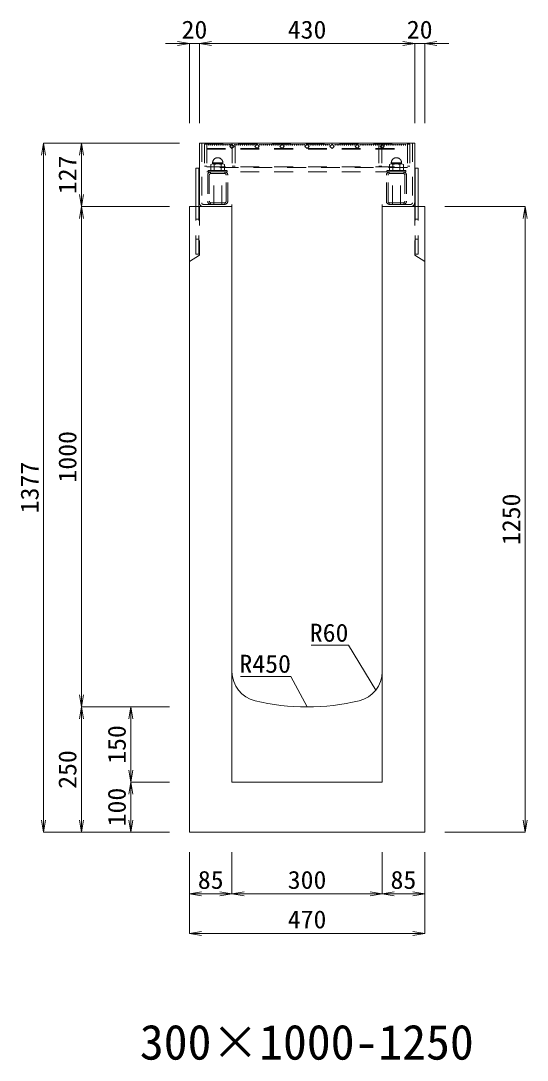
# Model space of a CAD drawing. Units: millimetres at full size; some dimension numbers follow another scale. Extents: x -734 to 58102, y 49499 to 87169.
# Drawn here: x 20785 to 21797, y 58688 to 60765 of the extents above; entities that cross this region are included whole.
import ezdxf
from ezdxf.enums import TextEntityAlignment as Align

# ---------------------------------------------------------------- set-up
doc = ezdxf.new("R2010")
doc.units = ezdxf.units.MM
doc.header["$LTSCALE"] = 50
doc.linetypes.add('USER1', pattern=[1.35, 0.75, -0.6])
doc.layers.add('0_2', color=7, linetype='Continuous')
for name, color, linetype, lineweight in [('寸法線', 7, 'Continuous', 13), ('引出線', 4, 'Continuous', 13), ('本体', 2, 'Continuous', 20), ('ｸﾞﾚｰﾁﾝｸﾞ', 7, 'USER1', 9)]:
    doc.layers.add(name, color=color, linetype=linetype, lineweight=lineweight)
doc.styles.add('ＭＳ 明朝', font='')
doc.styles.get('ＭＳ 明朝').set_extended_font_data('MS Mincho')

# ---------------------------------------------------------------- blocks, each defined once
blk = doc.blocks.new('open_arrow')
at = {"color": 0, "linetype": 'Continuous', "lineweight": -2}
blk.add_lwpolyline([(7.5, 1.25), (0, 0), (7.5, -1.25)], dxfattribs=at)

msp = doc.modelspace()

# ---------------------------------------------------------------- linework, layer by layer
at = {"layer": '寸法線'}
for p, q in [((21190.19, 60719.38), (21074.19, 60719.38)), ((21122.19, 60560.66), (21122.19, 60719.38)), ((21142.19, 60719.38), (21572.19, 60719.38)), ((21142.19, 60560.66), (21142.19, 60719.38)), ((21142.19, 60560.66), (21142.19, 60719.38)), ((21524.19, 60719.38), (21640.19, 60719.38)), ((21572.19, 60560.66), (21572.19, 60719.38)), ((21572.19, 60560.66), (21572.19, 60719.38)), ((21592.19, 60560.66), (21592.19, 60719.38)), ((20830.83, 59143.64), (20830.83, 60520.64)), ((21102.17, 60520.64), (20830.83, 60520.64)), ((20906.38, 60520.64), (20906.38, 60393.64)), ((21102.17, 60520.64), (20906.38, 60520.64)), ((20906.38, 60393.64), (20906.38, 59393.64)), ((21082.17, 60393.64), (20906.38, 60393.64)), ((21082.17, 60393.64), (20906.38, 60393.64)), ((21632.21, 60393.64), (21793, 60393.64)), ((21793, 60393.64), (21793, 59143.64)), ((20906.38, 59393.64), (20906.38, 59143.64)), ((21082.17, 59393.64), (20906.38, 59393.64)), ((21082.17, 59393.64), (20906.38, 59393.64)), ((21004.98, 59243.64), (21004.98, 59393.64)), ((21082.17, 59393.64), (21004.98, 59393.64)), ((21082.17, 59243.64), (21004.98, 59243.64)), ((21004.98, 59143.64), (21004.98, 59243.64)), ((21082.17, 59243.64), (21004.98, 59243.64)), ((21082.17, 59143.64), (20830.83, 59143.64)), ((21082.17, 59143.64), (20906.38, 59143.64)), ((21082.17, 59143.64), (21004.98, 59143.64)), ((21632.21, 59143.64), (21793, 59143.64)), ((21122.19, 59103.62), (21122.19, 58941.04)), ((21122.19, 59103.62), (21122.19, 59020.1)), ((21207.19, 59103.62), (21207.19, 59020.1)), ((21207.19, 59103.62), (21207.19, 59020.1)), ((21507.19, 59103.62), (21507.19, 59020.1)), ((21507.19, 59103.62), (21507.19, 59020.1)), ((21592.19, 59103.62), (21592.19, 58941.04)), ((21592.19, 59103.62), (21592.19, 59020.1)), ((21122.19, 59020.1), (21207.19, 59020.1)), ((21207.19, 59020.1), (21507.19, 59020.1)), ((21507.19, 59020.1), (21592.19, 59020.1)), ((21122.19, 58941.04), (21592.19, 58941.04))]:
    msp.add_line(p, q, dxfattribs=at)
at = {"layer": '引出線'}
for points in [[(21494.26, 59426.95), (21439.85, 59516.85), (21365.18, 59516.85)], [(21357.19, 59393.64), (21324.97, 59454.78), (21223.96, 59454.78)]]:
    msp.add_lwpolyline(points, dxfattribs=at)
at = {"layer": '本体'}
for p, q in [((21122.19, 60393.64), (21122.19, 59143.64)), ((21122.19, 60393.64), (21207.19, 60393.64)), ((21207.19, 59464.16), (21207.19, 60393.64)), ((21507.19, 59464.16), (21507.19, 60393.64)), ((21507.19, 60393.64), (21592.19, 60393.64)), ((21592.19, 59143.64), (21592.19, 60393.64)), ((21207.19, 59464.16), (21207.19, 59243.64)), ((21507.19, 59464.16), (21507.19, 59243.64)), ((21207.19, 59243.64), (21507.19, 59243.64)), ((21122.19, 59143.64), (21592.19, 59143.64))]:
    msp.add_line(p, q, dxfattribs=at)
at = {"layer": '本体', "linetype": 'USER1', "lineweight": 9}
for p, q in [((21142.2, 60393.64), (21142.2, 60296.64)), ((21572.2, 60393.64), (21572.2, 60296.64)), ((21122.2, 60284.13), (21142.2, 60296.64)), ((21592.2, 60284.13), (21572.2, 60296.64))]:
    msp.add_line(p, q, dxfattribs=at)
at = {"layer": '本体'}
for centre, radius, start, end in [((21267.19, 59464.16), 60, 180, 256.65785), ((21447.19, 59464.16), 60, 283.34237, 0), ((21357.19, 59843.64), 450, 256.65777, 283.34225)]:
    msp.add_arc(centre, radius, start, end, dxfattribs=at)
at = {"layer": 'ｸﾞﾚｰﾁﾝｸﾞ', "linetype": 'Continuous'}
for p, q in [((21142.19, 60520.64), (21572.19, 60520.64)), ((21142.19, 60401.27), (21142.19, 60520.64)), ((21572.19, 60393.64), (21572.19, 60520.64)), ((21141.19, 60470.63), (21135.19, 60470.63)), ((21135.19, 60393.64), (21135.19, 60470.63)), ((21141.19, 60393.64), (21141.19, 60470.63)), ((21573.19, 60470.63), (21579.19, 60470.63)), ((21573.19, 60393.64), (21573.19, 60470.63)), ((21579.19, 60393.64), (21579.19, 60470.63))]:
    msp.add_line(p, q, dxfattribs=at)
at = {"layer": 'ｸﾞﾚｰﾁﾝｸﾞ'}
for p, q in [((21146.69, 60520.64), (21146.69, 60401.14)), ((21152.19, 60518.14), (21152.19, 60474.14)), ((21156.69, 60518.14), (21156.69, 60474.14)), ((21156.69, 60518.14), (21156.69, 60463.14)), ((21159.89, 60518.14), (21160.79, 60516.04)), ((21160.79, 60516.04), (21161.69, 60518.14)), ((21163.69, 60518.14), (21164.59, 60516.04)), ((21164.59, 60516.04), (21165.49, 60518.14)), ((21167.49, 60518.14), (21168.39, 60516.04)), ((21168.39, 60516.04), (21169.29, 60518.14)), ((21171.29, 60518.14), (21172.19, 60516.04)), ((21172.19, 60516.04), (21173.09, 60518.14)), ((21175.09, 60518.14), (21175.99, 60516.04)), ((21175.99, 60516.04), (21176.89, 60518.14)), ((21178.89, 60518.14), (21179.79, 60516.04)), ((21179.79, 60516.04), (21180.69, 60518.14)), ((21182.69, 60518.14), (21183.59, 60516.04)), ((21183.59, 60516.04), (21184.49, 60518.14)), ((21186.49, 60518.14), (21187.39, 60516.04)), ((21187.39, 60516.04), (21188.29, 60518.14)), ((21190.29, 60518.14), (21191.19, 60516.04)), ((21191.19, 60516.04), (21192.09, 60518.14)), ((21194.09, 60518.14), (21194.99, 60516.04)), ((21194.99, 60516.04), (21195.89, 60518.14)), ((21197.89, 60518.14), (21198.79, 60516.04)), ((21198.79, 60516.04), (21199.69, 60518.14)), ((21201.69, 60518.14), (21202.59, 60516.04)), ((21202.59, 60516.04), (21203.49, 60518.14)), ((21207.19, 60518.14), (21202.95, 60513.89)), ((21211.43, 60513.89), (21207.19, 60518.14)), ((21207.69, 60518.14), (21207.69, 60474.14)), ((21212.19, 60518.14), (21213.09, 60516.04)), ((21213.09, 60516.04), (21213.99, 60518.14)), ((21213.69, 60518.14), (21213.69, 60474.14)), ((21215.99, 60518.14), (21216.89, 60516.04)), ((21216.89, 60516.04), (21217.79, 60518.14)), ((21219.79, 60518.14), (21220.69, 60516.04)), ((21220.69, 60516.04), (21221.59, 60518.14)), ((21223.59, 60518.14), (21224.49, 60516.04)), ((21224.49, 60516.04), (21225.39, 60518.14)), ((21227.39, 60518.14), (21228.29, 60516.04)), ((21228.29, 60516.04), (21229.19, 60518.14)), ((21231.19, 60518.14), (21232.09, 60516.04)), ((21232.09, 60516.04), (21232.99, 60518.14)), ((21234.99, 60518.14), (21235.89, 60516.04)), ((21235.89, 60516.04), (21236.79, 60518.14)), ((21238.79, 60518.14), (21239.69, 60516.04)), ((21239.69, 60516.04), (21240.59, 60518.14)), ((21242.59, 60518.14), (21243.49, 60516.04)), ((21243.49, 60516.04), (21244.39, 60518.14)), ((21246.39, 60518.14), (21247.29, 60516.04)), ((21247.29, 60516.04), (21248.19, 60518.14)), ((21250.19, 60518.14), (21251.09, 60516.04)), ((21251.09, 60516.04), (21251.99, 60518.14)), ((21257.19, 60518.14), (21252.95, 60513.89)), ((21261.43, 60513.89), (21257.19, 60518.14)), ((21262.19, 60518.14), (21263.09, 60516.04)), ((21263.09, 60516.04), (21263.99, 60518.14)), ((21265.99, 60518.14), (21266.89, 60516.04)), ((21266.89, 60516.04), (21267.79, 60518.14)), ((21269.79, 60518.14), (21270.69, 60516.04)), ((21270.69, 60516.04), (21271.59, 60518.14)), ((21273.59, 60518.14), (21274.49, 60516.04)), ((21274.49, 60516.04), (21275.39, 60518.14)), ((21277.39, 60518.14), (21278.29, 60516.04)), ((21278.29, 60516.04), (21279.19, 60518.14)), ((21281.19, 60518.14), (21282.09, 60516.04)), ((21282.09, 60516.04), (21282.99, 60518.14)), ((21284.99, 60518.14), (21285.89, 60516.04)), ((21285.89, 60516.04), (21286.79, 60518.14)), ((21288.79, 60518.14), (21289.69, 60516.04)), ((21289.69, 60516.04), (21290.59, 60518.14)), ((21292.59, 60518.14), (21293.49, 60516.04)), ((21293.49, 60516.04), (21294.39, 60518.14)), ((21296.39, 60518.14), (21297.29, 60516.04)), ((21297.29, 60516.04), (21298.19, 60518.14)), ((21300.19, 60518.14), (21301.09, 60516.04)), ((21301.09, 60516.04), (21301.99, 60518.14)), ((21307.19, 60518.14), (21302.95, 60513.89)), ((21311.43, 60513.89), (21307.19, 60518.14)), ((21312.19, 60518.14), (21313.09, 60516.04)), ((21313.09, 60516.04), (21313.99, 60518.14)), ((21315.99, 60518.14), (21316.89, 60516.04)), ((21316.89, 60516.04), (21317.79, 60518.14)), ((21319.79, 60518.14), (21320.69, 60516.04)), ((21320.69, 60516.04), (21321.59, 60518.14)), ((21323.59, 60518.14), (21324.49, 60516.04)), ((21324.49, 60516.04), (21325.39, 60518.14)), ((21327.39, 60518.14), (21328.29, 60516.04)), ((21328.29, 60516.04), (21329.19, 60518.14)), ((21331.19, 60518.14), (21332.09, 60516.04)), ((21332.09, 60516.04), (21332.99, 60518.14)), ((21334.99, 60518.14), (21335.89, 60516.04)), ((21335.89, 60516.04), (21336.79, 60518.14)), ((21338.79, 60518.14), (21339.69, 60516.04)), ((21339.69, 60516.04), (21340.59, 60518.14)), ((21342.59, 60518.14), (21343.49, 60516.04)), ((21343.49, 60516.04), (21344.39, 60518.14)), ((21346.39, 60518.14), (21347.29, 60516.04)), ((21347.29, 60516.04), (21348.19, 60518.14)), ((21350.19, 60518.14), (21351.09, 60516.04)), ((21351.09, 60516.04), (21351.99, 60518.14)), ((21357.19, 60518.14), (21352.95, 60513.89)), ((21357.19, 60518.14), (21361.43, 60513.89)), ((21363.29, 60516.04), (21362.39, 60518.14)), ((21364.19, 60518.14), (21363.29, 60516.04)), ((21367.09, 60516.04), (21366.19, 60518.14)), ((21367.99, 60518.14), (21367.09, 60516.04)), ((21370.89, 60516.04), (21369.99, 60518.14)), ((21371.79, 60518.14), (21370.89, 60516.04)), ((21374.69, 60516.04), (21373.79, 60518.14)), ((21375.59, 60518.14), (21374.69, 60516.04)), ((21378.49, 60516.04), (21377.59, 60518.14)), ((21379.39, 60518.14), (21378.49, 60516.04)), ((21382.29, 60516.04), (21381.39, 60518.14)), ((21383.19, 60518.14), (21382.29, 60516.04)), ((21386.09, 60516.04), (21385.19, 60518.14)), ((21386.99, 60518.14), (21386.09, 60516.04)), ((21389.89, 60516.04), (21388.99, 60518.14)), ((21390.79, 60518.14), (21389.89, 60516.04)), ((21393.69, 60516.04), (21392.79, 60518.14)), ((21394.59, 60518.14), (21393.69, 60516.04)), ((21397.49, 60516.04), (21396.59, 60518.14)), ((21398.39, 60518.14), (21397.49, 60516.04)), ((21401.29, 60516.04), (21400.39, 60518.14)), ((21402.19, 60518.14), (21401.29, 60516.04)), ((21402.95, 60513.89), (21407.19, 60518.14)), ((21407.19, 60518.14), (21411.43, 60513.89)), ((21413.29, 60516.04), (21412.39, 60518.14)), ((21414.19, 60518.14), (21413.29, 60516.04)), ((21417.09, 60516.04), (21416.19, 60518.14)), ((21417.99, 60518.14), (21417.09, 60516.04)), ((21420.89, 60516.04), (21419.99, 60518.14)), ((21421.79, 60518.14), (21420.89, 60516.04)), ((21424.69, 60516.04), (21423.79, 60518.14)), ((21425.59, 60518.14), (21424.69, 60516.04)), ((21428.49, 60516.04), (21427.59, 60518.14)), ((21429.39, 60518.14), (21428.49, 60516.04)), ((21432.29, 60516.04), (21431.39, 60518.14)), ((21433.19, 60518.14), (21432.29, 60516.04)), ((21436.09, 60516.04), (21435.19, 60518.14)), ((21436.99, 60518.14), (21436.09, 60516.04)), ((21439.89, 60516.04), (21438.99, 60518.14)), ((21440.79, 60518.14), (21439.89, 60516.04)), ((21443.69, 60516.04), (21442.79, 60518.14)), ((21444.59, 60518.14), (21443.69, 60516.04)), ((21447.49, 60516.04), (21446.59, 60518.14)), ((21448.39, 60518.14), (21447.49, 60516.04)), ((21451.29, 60516.04), (21450.39, 60518.14)), ((21452.19, 60518.14), (21451.29, 60516.04)), ((21452.95, 60513.89), (21457.19, 60518.14)), ((21457.19, 60518.14), (21461.43, 60513.89)), ((21463.29, 60516.04), (21462.39, 60518.14)), ((21464.19, 60518.14), (21463.29, 60516.04)), ((21467.09, 60516.04), (21466.19, 60518.14)), ((21467.99, 60518.14), (21467.09, 60516.04)), ((21470.89, 60516.04), (21469.99, 60518.14)), ((21471.79, 60518.14), (21470.89, 60516.04)), ((21474.69, 60516.04), (21473.79, 60518.14)), ((21475.59, 60518.14), (21474.69, 60516.04)), ((21478.49, 60516.04), (21477.59, 60518.14)), ((21479.39, 60518.14), (21478.49, 60516.04)), ((21482.29, 60516.04), (21481.39, 60518.14)), ((21483.19, 60518.14), (21482.29, 60516.04)), ((21486.09, 60516.04), (21485.19, 60518.14)), ((21486.99, 60518.14), (21486.09, 60516.04)), ((21489.89, 60516.04), (21488.99, 60518.14)), ((21490.79, 60518.14), (21489.89, 60516.04)), ((21493.69, 60516.04), (21492.79, 60518.14)), ((21494.59, 60518.14), (21493.69, 60516.04)), ((21497.49, 60516.04), (21496.59, 60518.14)), ((21498.39, 60518.14), (21497.49, 60516.04)), ((21501.29, 60516.04), (21500.39, 60518.14)), ((21500.69, 60518.14), (21500.69, 60474.14)), ((21502.19, 60518.14), (21501.29, 60516.04)), ((21502.95, 60513.89), (21507.19, 60518.14)), ((21506.69, 60518.14), (21506.69, 60474.14)), ((21507.19, 60518.14), (21511.43, 60513.89)), ((21511.79, 60516.04), (21510.89, 60518.14)), ((21512.69, 60518.14), (21511.79, 60516.04)), ((21515.59, 60516.04), (21514.69, 60518.14)), ((21516.49, 60518.14), (21515.59, 60516.04)), ((21519.39, 60516.04), (21518.49, 60518.14)), ((21520.29, 60518.14), (21519.39, 60516.04)), ((21523.19, 60516.04), (21522.29, 60518.14)), ((21524.09, 60518.14), (21523.19, 60516.04)), ((21526.99, 60516.04), (21526.09, 60518.14)), ((21527.89, 60518.14), (21526.99, 60516.04)), ((21530.79, 60516.04), (21529.89, 60518.14)), ((21531.69, 60518.14), (21530.79, 60516.04)), ((21534.59, 60516.04), (21533.69, 60518.14)), ((21535.49, 60518.14), (21534.59, 60516.04)), ((21538.39, 60516.04), (21537.49, 60518.14)), ((21539.29, 60518.14), (21538.39, 60516.04)), ((21542.19, 60516.04), (21541.29, 60518.14)), ((21543.09, 60518.14), (21542.19, 60516.04)), ((21545.99, 60516.04), (21545.09, 60518.14)), ((21546.89, 60518.14), (21545.99, 60516.04)), ((21549.79, 60516.04), (21548.89, 60518.14)), ((21550.69, 60518.14), (21549.79, 60516.04)), ((21553.59, 60516.04), (21552.69, 60518.14)), ((21554.49, 60518.14), (21553.59, 60516.04)), ((21557.69, 60518.14), (21557.69, 60474.14)), ((21557.69, 60518.14), (21557.69, 60463.14)), ((21562.19, 60518.14), (21562.19, 60474.14)), ((21567.69, 60520.64), (21567.69, 60401.14)), ((21156.69, 60509.64), (21557.69, 60509.64)), ((21156.69, 60508.14), (21557.69, 60508.14)), ((21202.95, 60513.89), (21207.19, 60509.65)), ((21207.19, 60509.65), (21211.43, 60513.89)), ((21207.19, 60509.65), (21207.69, 60510.15)), ((21252.95, 60513.89), (21257.19, 60509.65)), ((21257.19, 60509.65), (21261.43, 60513.89)), ((21302.95, 60513.89), (21307.19, 60509.65)), ((21307.19, 60509.65), (21311.43, 60513.89)), ((21352.95, 60513.89), (21357.19, 60509.65)), ((21361.43, 60513.89), (21357.19, 60509.65)), ((21407.19, 60509.65), (21402.95, 60513.89)), ((21411.43, 60513.89), (21407.19, 60509.65)), ((21457.19, 60509.65), (21452.95, 60513.89)), ((21461.43, 60513.89), (21457.19, 60509.65)), ((21507.19, 60509.65), (21502.95, 60513.89)), ((21507.19, 60509.65), (21506.69, 60510.15)), ((21511.43, 60513.89), (21507.19, 60509.65)), ((21152.19, 60474.14), (21156.69, 60474.14)), ((21156.69, 60473.14), (21557.69, 60473.14)), ((21164.84, 60477.94), (21168.31, 60479.14)), ((21164.84, 60466.14), (21164.84, 60477.94)), ((21168.31, 60481.14), (21189.08, 60481.14)), ((21168.31, 60479.14), (21168.31, 60481.14)), ((21168.31, 60479.14), (21171.77, 60477.94)), ((21189.08, 60479.14), (21168.31, 60479.14)), ((21171.77, 60477.94), (21178.69, 60479.14)), ((21171.77, 60466.14), (21171.77, 60477.94)), ((21178.69, 60479.14), (21185.62, 60477.94)), ((21185.62, 60477.94), (21189.08, 60479.14)), ((21185.62, 60477.94), (21185.62, 60466.14)), ((21189.08, 60481.14), (21189.08, 60479.14)), ((21189.08, 60479.14), (21192.54, 60477.94)), ((21192.54, 60477.94), (21192.54, 60466.14)), ((21207.69, 60474.14), (21213.69, 60474.14)), ((21506.69, 60474.14), (21500.69, 60474.14)), ((21525.3, 60479.14), (21521.84, 60477.94)), ((21521.84, 60477.94), (21521.84, 60466.14)), ((21546.08, 60481.14), (21525.3, 60481.14)), ((21525.3, 60481.14), (21525.3, 60479.14)), ((21528.76, 60477.94), (21525.3, 60479.14)), ((21525.3, 60479.14), (21546.08, 60479.14)), ((21535.69, 60479.14), (21528.76, 60477.94)), ((21528.76, 60477.94), (21528.76, 60466.14)), ((21542.61, 60477.94), (21535.69, 60479.14)), ((21546.08, 60479.14), (21542.61, 60477.94)), ((21542.61, 60466.14), (21542.61, 60477.94)), ((21546.08, 60479.14), (21546.08, 60481.14)), ((21549.54, 60477.94), (21546.08, 60479.14)), ((21549.54, 60466.14), (21549.54, 60477.94)), ((21562.19, 60474.14), (21557.69, 60474.14)), ((21557.69, 60471.64), (21156.69, 60471.64)), ((21156.69, 60463.14), (21557.69, 60463.14)), ((21158.69, 60456.74), (21158.69, 60404.54)), ((21159.69, 60466.14), (21197.69, 60466.14)), ((21159.69, 60466.14), (21178.69, 60466.14)), ((21159.69, 60463.14), (21159.69, 60466.14)), ((21197.69, 60463.14), (21159.69, 60463.14)), ((21161.89, 60456.74), (21161.89, 60404.54)), ((21164.19, 60463.07), (21164.19, 60459.81)), ((21178.69, 60466.14), (21164.84, 60466.14)), ((21192.29, 60463.14), (21165.09, 60463.14)), ((21192.29, 60463.14), (21165.09, 60463.14)), ((21192.29, 60459.94), (21165.09, 60459.94)), ((21170.69, 60398.14), (21170.69, 60463.14)), ((21170.69, 60463.14), (21186.69, 60463.14)), ((21178.69, 60466.14), (21171.77, 60466.14)), ((21192.54, 60466.14), (21178.69, 60466.14)), ((21186.69, 60398.14), (21186.69, 60463.14)), ((21193.19, 60463.07), (21193.19, 60459.81)), ((21195.49, 60404.54), (21195.49, 60456.74)), ((21197.69, 60466.14), (21197.69, 60463.14)), ((21198.69, 60404.54), (21198.69, 60456.74)), ((21515.69, 60404.54), (21515.69, 60456.74)), ((21554.69, 60466.14), (21516.69, 60466.14)), ((21516.69, 60466.14), (21516.69, 60463.14)), ((21516.69, 60463.14), (21554.69, 60463.14)), ((21518.89, 60404.54), (21518.89, 60456.74)), ((21521.19, 60463.07), (21521.19, 60459.81)), ((21521.84, 60466.14), (21535.69, 60466.14)), ((21522.09, 60463.14), (21549.29, 60463.14)), ((21522.09, 60463.14), (21549.29, 60463.14)), ((21522.09, 60459.94), (21549.29, 60459.94)), ((21527.69, 60398.14), (21527.69, 60463.14)), ((21543.69, 60463.14), (21527.69, 60463.14)), ((21535.69, 60466.14), (21549.54, 60466.14)), ((21554.69, 60466.14), (21535.69, 60466.14)), ((21535.69, 60466.14), (21542.61, 60466.14)), ((21543.69, 60398.14), (21543.69, 60463.14)), ((21550.19, 60463.07), (21550.19, 60459.81)), ((21552.49, 60456.74), (21552.49, 60404.54)), ((21554.69, 60463.14), (21554.69, 60466.14)), ((21555.69, 60456.74), (21555.69, 60404.54)), ((21135.19, 60298.64), (21135.19, 60393.64)), ((21141.19, 60298.64), (21141.19, 60393.64)), ((21149.69, 60398.14), (21207.19, 60398.14)), ((21164.19, 60401.47), (21164.19, 60398.2)), ((21165.09, 60401.34), (21192.29, 60401.34)), ((21165.09, 60398.14), (21192.29, 60398.14)), ((21193.19, 60401.47), (21193.19, 60398.2)), ((21207.19, 60398.14), (21207.19, 60393.64)), ((21564.69, 60398.14), (21507.19, 60398.14)), ((21507.19, 60398.14), (21507.19, 60393.64)), ((21521.19, 60401.47), (21521.19, 60398.2)), ((21549.29, 60401.34), (21522.09, 60401.34)), ((21549.29, 60398.14), (21522.09, 60398.14)), ((21550.19, 60401.47), (21550.19, 60398.2)), ((21573.19, 60298.64), (21573.19, 60393.64)), ((21579.19, 60298.64), (21579.19, 60393.64)), ((21135.19, 60368.64), (21141.19, 60368.64)), ((21573.19, 60368.64), (21579.19, 60368.64)), ((21135.19, 60328.64), (21141.19, 60328.64)), ((21573.19, 60328.64), (21579.19, 60328.64)), ((21141.19, 60298.64), (21135.19, 60298.64)), ((21573.19, 60298.64), (21579.19, 60298.64))]:
    msp.add_line(p, q, dxfattribs=at)
at = {"layer": 'ｸﾞﾚｰﾁﾝｸﾞ', "lineweight": 5}
msp.add_line((21152.19, 60518.14), (21562.19, 60518.14), dxfattribs=at)
at = {"layer": 'ｸﾞﾚｰﾁﾝｸﾞ'}
for centre, radius, start, end in [((21178.69, 60481.14), 10.25, 0, 180), ((21535.69, 60481.14), 10.25, 0, 180), ((21165.09, 60456.74), 6.4, 90, 180), ((21165.09, 60456.74), 3.2, 90, 180), ((21192.29, 60456.74), 6.4, 0, 90), ((21192.29, 60456.74), 3.2, 0, 90), ((21522.09, 60456.74), 6.4, 90, 180), ((21522.09, 60456.74), 3.2, 90, 180), ((21549.29, 60456.74), 6.4, 0, 90), ((21549.29, 60456.74), 3.2, 0, 90), ((21149.69, 60401.14), 7.5, 179.01874, 270), ((21149.69, 60401.14), 3, 180, 270), ((21165.09, 60404.54), 6.4, 180, 270), ((21165.09, 60404.54), 3.2, 180, 270), ((21192.29, 60404.54), 6.4, 270, 0), ((21192.29, 60404.54), 3.2, 270, 0), ((21522.09, 60404.54), 6.4, 180, 270), ((21522.09, 60404.54), 3.2, 180, 270), ((21549.29, 60404.54), 6.4, 270, 0), ((21549.29, 60404.54), 3.2, 270, 0), ((21564.69, 60401.14), 7.5, 270, 0), ((21564.69, 60401.14), 3, 270, 0)]:
    msp.add_arc(centre, radius, start, end, dxfattribs=at)

# ---------------------------------------------------------------- block references
at = {"layer": '寸法線', "xscale": 3.2, "yscale": 3.2}
for p, rotation in [((21122.19, 60719.38), 180), ((21572.19, 60719.38), 180), ((21572.19, 60719.38), 180), ((20830.83, 60520.64), 270), ((20906.38, 60520.64), 270), ((20906.38, 60393.64), 90), ((20906.38, 60393.64), 270), ((21793, 60393.64), 270), ((20906.38, 59393.64), 90), ((20906.38, 59393.64), 270), ((21004.98, 59393.64), 270), ((21004.98, 59243.64), 90), ((21004.98, 59243.64), 270), ((20830.83, 59143.64), 90), ((20906.38, 59143.64), 90), ((21004.98, 59143.64), 90), ((21793, 59143.64), 90), ((21207.19, 59020.1), 180), ((21507.19, 59020.1), 180), ((21592.19, 59020.1), 180), ((21592.19, 58941.04), 180)]:
    msp.add_blockref('open_arrow', p, dxfattribs=dict(at, rotation=rotation))
for p in [(21142.19, 60719.38), (21142.19, 60719.38), (21592.19, 60719.38), (21122.19, 59020.1), (21207.19, 59020.1), (21507.19, 59020.1), (21122.19, 58941.04)]:
    msp.add_blockref('open_arrow', p, dxfattribs=at)
at = {"layer": '引出線', "xscale": 0.0533, "yscale": 0.0533}
for p, rotation in [((21494.26, 59426.95), 121.2), ((21357.19, 59393.64), 117.8)]:
    msp.add_blockref('open_arrow', p, dxfattribs=dict(at, rotation=rotation))

# ---------------------------------------------------------------- texts
at = {"layer": '0_2', "style": 'ＭＳ 明朝'}
msp.add_text('300×1000-1250', height=70.05, dxfattribs=at).set_placement((21356.71, 58723.81), align=Align.MIDDLE_CENTER)
at = {"layer": '寸法線', "style": 'ＭＳ 明朝', "width": 1.05}
for s, p in [('20', (21132.19, 60747.4)), ('430', (21357.19, 60747.4)), ('20', (21582.19, 60747.4)), ('85', (21164.69, 59048.12)), ('300', (21357.19, 59048.12)), ('85', (21549.69, 59048.12)), ('470', (21357.19, 58969.06))]:
    msp.add_text(s, height=36.03, dxfattribs=at).set_placement(p, align=Align.MIDDLE_CENTER)
for s, p in [('127', (20878.36, 60457.14)), ('1000', (20878.36, 59893.64)), ('1377', (20802.81, 59832.14)), ('1250', (21764.98, 59768.64)), ('150', (20976.96, 59318.64)), ('250', (20878.36, 59268.64)), ('100', (20976.96, 59193.64))]:
    msp.add_text(s, height=36.03, rotation=90, dxfattribs=at).set_placement(p, align=Align.MIDDLE_CENTER)
at = {"layer": '引出線', "style": 'ＭＳ 明朝', "width": 1.05}
for s, p in [('R60', (21439.85, 59560.05)), ('R450', (21324.97, 59497.98))]:
    msp.add_text(s, height=36.03, dxfattribs=at).set_placement(p, align=Align.TOP_RIGHT)

doc.saveas('drawing.dxf')
